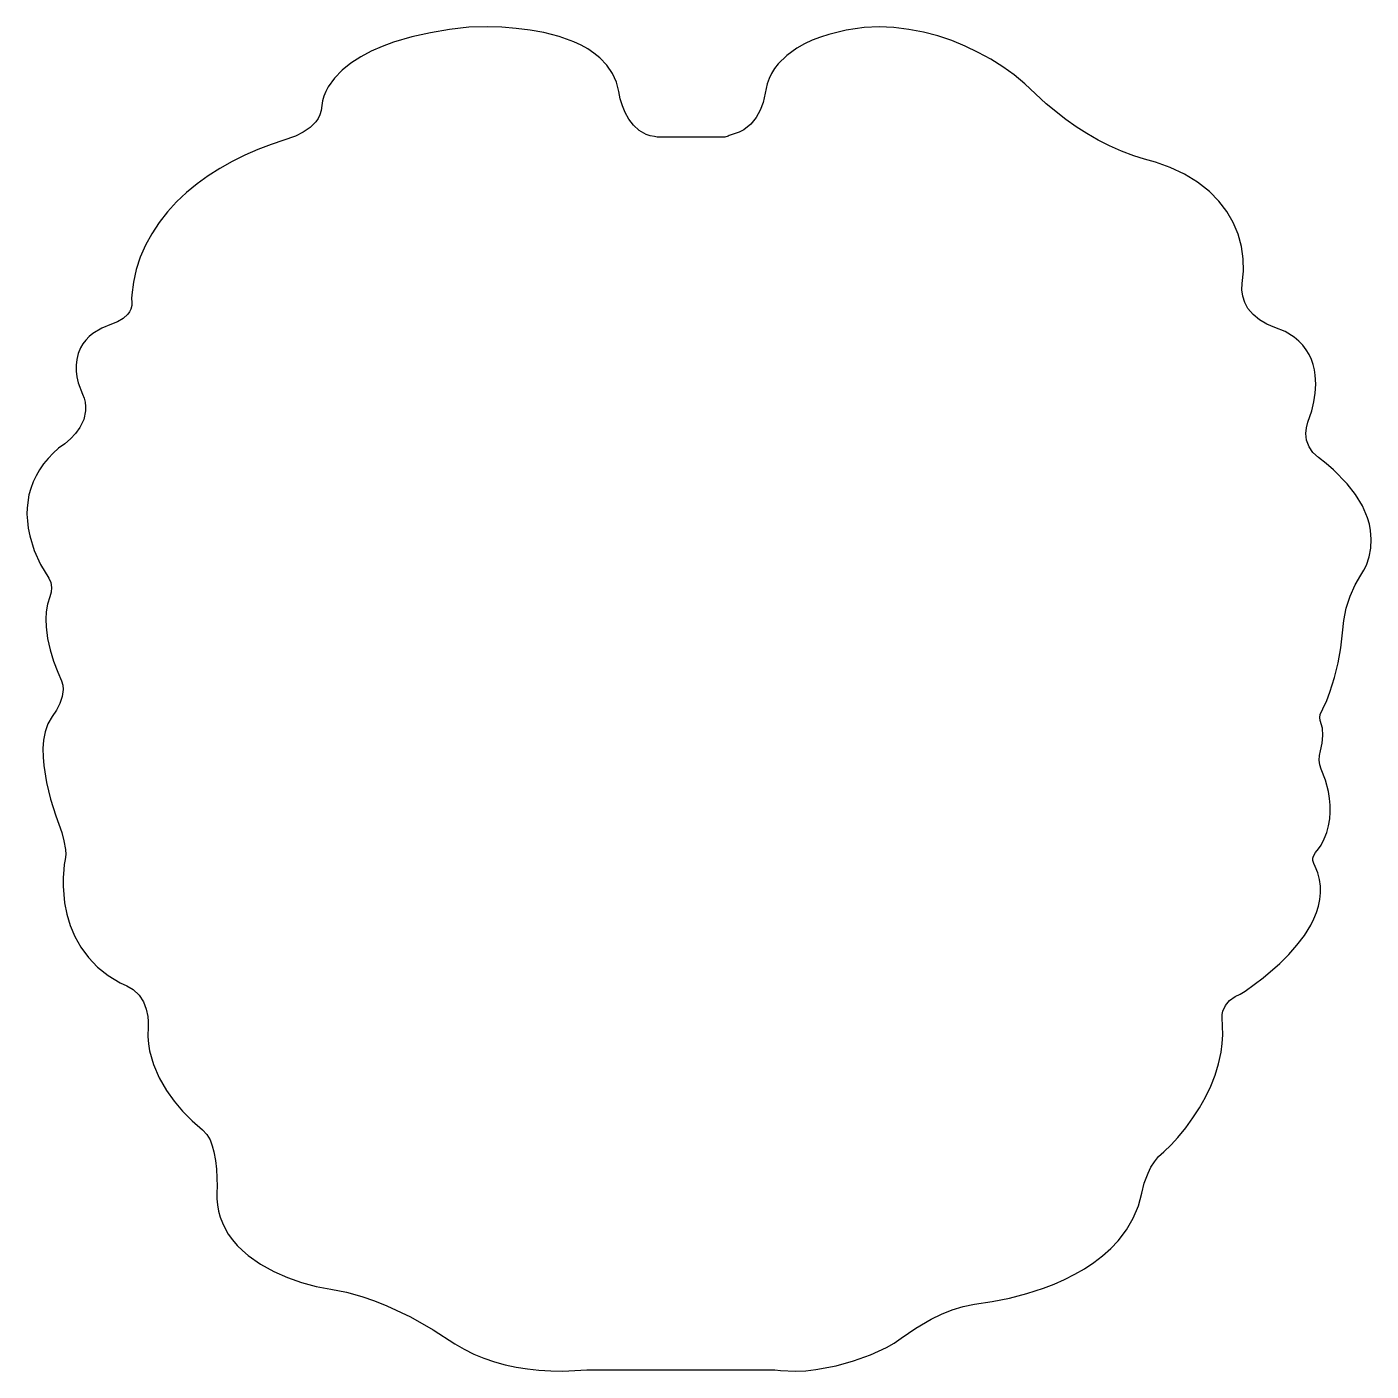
# Model space of a CAD drawing. Extents: x 0 to 100, y 0 to 100.
import ezdxf

# ---------------------------------------------------------------- set-up
doc = ezdxf.new("R2010")
doc.units = 0
doc.layers.add('Whole-Brain-Background', color=7, linetype='CONTINUOUS')

msp = doc.modelspace()

# ---------------------------------------------------------------- linework, layer by layer
at = {"layer": 'Whole-Brain-Background', "color": 1}
msp.add_lwpolyline([(34.287663, 99.992062), (32.881039, 99.964155), (31.455098, 99.795057), (30.042123, 99.557562), (28.650581, 99.244159), (27.288674, 98.847349), (26.44372, 98.539307), (25.62483, 98.182957), (24.843143, 97.772236), (24.109798, 97.301089), (23.460756, 96.777494), (22.888845, 96.190395), (22.424309, 95.541564), (22.24176, 95.194592), (22.097367, 94.832828), (22.006635, 94.488289), (21.962182, 94.136448), (21.912966, 93.785506), (21.807972, 93.443667), (21.676623, 93.184066), (21.509765, 92.942563), (21.086878, 92.513934), (20.574, 92.157648), (20.005873, 91.873624), (18.193455, 91.251412), (17.20289, 90.867104), (16.233388, 90.441994), (15.290241, 89.97521), (14.378713, 89.465772), (13.504124, 88.91278), (12.671712, 88.315308), (11.886797, 87.672405), (11.154616, 86.983143), (10.467286, 86.234213), (9.848011, 85.442021), (9.301476, 84.611541), (8.832416, 83.747668), (8.445541, 82.855403), (8.145614, 81.939642), (7.93732, 81.005359), (7.825393, 80.057501), (7.809332, 79.794778), (7.819281, 79.530678), (7.814095, 79.268087), (7.752522, 79.009942), (7.658509, 78.805589), (7.530071, 78.619257), (7.189131, 78.300041), (6.767832, 78.051156), (6.30446, 77.871438), (5.583764, 77.585245), (4.933716, 77.19284), (4.646861, 76.958588), (4.391652, 76.699913), (4.172773, 76.417582), (3.994881, 76.112231), (3.825853, 75.695086), (3.720145, 75.266934), (3.673125, 74.831743), (3.680058, 74.393535), (3.736312, 73.956201), (3.837178, 73.523735), (4.154039, 72.689445), (4.274169, 72.384623), (4.350401, 72.070541), (4.383952, 71.751695), (4.376093, 71.431262), (4.241014, 70.800186), (3.955085, 70.207213), (3.638489, 69.764005), (3.259261, 69.359957), (2.832564, 68.990573), (2.373664, 68.650559), (1.969921, 68.28726), (1.598791, 67.899089), (1.262338, 67.488691), (0.962632, 67.057919), (0.701739, 66.609419), (0.481725, 66.145571), (0.304661, 65.668494), (0.17261, 65.180303), (0.034047, 64.223502), (0.017652, 63.741662), (0.053746, 63.26035), (0.12376, 62.699923), (0.233534, 62.144259), (0.566641, 61.054098), (1.041626, 60.002041), (1.647043, 59.000522), (1.795165, 58.663419), (1.851184, 58.306471), (1.821543, 57.946083), (1.712678, 57.597866), (1.545725, 57.054638), (1.458403, 56.498974), (1.43207, 55.937224), (1.448076, 55.376003), (1.562466, 54.513135), (1.749868, 53.659794), (2.003301, 52.818624), (2.315783, 51.992007), (2.588632, 51.368075), (2.685842, 51.047113), (2.716298, 50.715037), (2.645818, 50.180806), (2.475486, 49.66298), (2.22246, 49.168703), (1.903893, 48.704326), (1.581017, 48.148662), (1.375485, 47.554895), (1.259478, 46.940224), (1.205179, 46.321849), (1.217618, 45.68601), (1.268543, 45.052553), (1.471173, 43.79437), (1.783702, 42.550476), (2.176763, 41.324839), (2.609965, 40.088618), (2.776812, 39.459395), (2.891491, 38.821439), (2.909616, 38.446763), (2.861061, 38.074203), (2.798536, 37.701379), (2.774695, 37.325908), (2.720928, 36.708062), (2.722542, 36.089687), (2.827404, 34.854525), (2.995268, 33.998802), (3.24447, 33.157103), (3.584245, 32.340012), (4.023802, 31.557319), (4.599285, 30.780182), (5.280953, 30.06708), (6.064943, 29.437062), (6.947364, 28.908652), (7.452728, 28.675538), (7.919962, 28.392943), (8.359519, 27.973019), (8.680878, 27.483241), (8.89428, 26.94848), (9.009911, 26.394403), (9.044362, 26.021314), (9.034651, 25.646902), (9.024887, 24.897285), (9.063837, 24.371256), (9.146578, 23.850254), (9.431475, 22.827038), (9.855738, 21.837426), (10.395446, 20.890945), (10.963812, 20.098726), (11.599889, 19.344081), (12.302751, 18.634418), (13.071447, 17.976353), (13.405665, 17.619934), (13.640711, 17.210859), (13.804844, 16.772414), (13.926243, 16.327618), (14.049389, 15.688339), (14.114164, 15.043768), (14.17534, 13.749864), (14.136126, 13.293426), (14.138772, 12.835929), (14.18259, 12.379755), (14.266892, 11.92755), (14.390991, 11.482225), (14.554144, 11.045896), (14.755718, 10.621739), (14.994971, 10.21187), (15.309133, 9.779246), (15.662536, 9.371229), (16.051369, 8.987556), (16.471795, 8.628227), (17.392134, 7.982068), (18.392938, 7.431961), (19.399484, 6.992457), (20.443498, 6.619897), (21.520402, 6.32513), (22.625539, 6.118741), (23.790661, 5.882186), (24.928397, 5.562283), (25.86239, 5.236293), (26.77614, 4.872994), (28.543417, 4.045584), (30.229726, 3.100425), (31.834802, 2.059216), (32.527001, 1.64723), (33.254392, 1.286049), (34.011948, 0.973818), (34.79517, 0.709216), (35.598767, 0.490919), (36.41771, 0.31734), (37.247502, 0.186892), (38.083115, 0.098514), (38.979587, 0.037127), (39.878176, 0.021251), (41.672707, 0.11148), (55.643961, 0.11148), (56.057005, 0.055649), (57.181034, 0.020986), (57.946263, 0.0448), (58.703819, 0.133707), (60.197498, 0.425827), (61.493519, 0.77616), (62.753554, 1.219633), (63.94638, 1.776092), (64.50813, 2.10314), (65.041568, 2.466438), (66.125642, 3.210235), (67.276132, 3.878884), (68.035805, 4.249062), (68.824054, 4.575052), (69.641939, 4.83595), (70.491576, 5.011381), (71.804796, 5.194221), (73.101082, 5.454589), (74.373818, 5.788517), (75.618771, 6.191771), (76.413635, 6.498709), (77.192094, 6.84084), (77.947533, 7.218956), (78.674131, 7.635704), (79.366065, 8.091878), (80.016722, 8.589066), (80.620543, 9.128589), (81.170916, 9.712037), (81.792995, 10.5241), (82.297856, 11.393847), (82.678883, 12.308577), (82.927344, 13.256381), (83.120239, 14.010233), (83.404951, 14.74318), (83.619014, 15.178186), (83.876207, 15.597316), (84.187379, 15.987075), (84.562585, 16.333439), (85.115074, 16.843856), (85.618347, 17.390259), (86.201266, 18.105479), (86.741318, 18.845571), (87.234537, 19.609742), (87.676422, 20.396933), (88.061418, 21.204234), (88.385291, 22.030586), (88.643807, 22.873343), (88.83141, 23.732506), (88.918729, 24.376283), (88.953392, 25.023764), (88.922433, 26.321108), (88.923492, 26.553164), (88.96424, 26.780987), (89.15396, 27.211494), (89.468043, 27.586171), (89.885585, 27.877233), (90.255763, 28.064307), (90.611653, 28.270432), (91.955567, 29.257927), (93.206076, 30.331946), (93.863877, 30.995568), (94.477489, 31.690678), (95.02839, 32.421774), (95.500705, 33.193353), (95.732761, 33.650321), (95.924862, 34.122636), (96.074362, 34.606857), (96.175176, 35.099546), (96.224127, 35.596469), (96.216983, 36.094186), (96.149245, 36.588727), (96.016944, 37.077711), (95.825901, 37.541294), (95.7235, 37.769646), (95.652587, 38.006994), (95.65682, 38.169724), (95.698628, 38.321077), (95.861358, 38.60129), (96.072775, 38.866421), (96.264082, 39.136051), (96.505928, 39.603867), (96.69406, 40.087031), (96.829801, 40.58316), (96.916326, 41.087491), (96.955487, 41.597115), (96.949931, 42.108326), (96.901773, 42.61795), (96.813925, 43.121223), (96.589543, 43.962128), (96.280487, 44.783188), (96.174647, 45.119762), (96.13575, 45.466391), (96.153478, 45.81593), (96.215395, 46.159913), (96.347696, 46.716106), (96.409349, 47.283942), (96.370981, 47.849397), (96.203488, 48.398182), (96.164856, 48.624681), (96.200048, 48.850387), (96.388445, 49.280894), (96.685329, 49.891331), (96.92347, 50.521349), (97.264013, 51.605952), (97.540522, 52.704845), (97.740562, 53.814851), (97.851695, 54.933853), (97.958065, 55.848847), (98.143551, 56.755373), (98.419531, 57.643907), (98.796324, 58.505451), (99.235563, 59.226227), (99.458887, 59.585028), (99.641198, 59.960763), (99.853145, 60.589193), (99.963219, 61.235086), (99.989679, 61.888918), (99.950783, 62.541956), (99.860024, 63.012947), (99.726136, 63.474943), (99.343521, 64.367445), (98.831516, 65.213378), (98.216052, 66.006126), (97.202626, 67.040191), (96.650137, 67.521502), (96.065631, 67.974765), (95.663435, 68.338064), (95.373432, 68.771482), (95.194825, 69.249618), (95.126029, 69.746276), (95.172069, 70.181811), (95.291934, 70.606762), (95.581409, 71.447138), (95.738847, 72.098853), (95.839131, 72.758771), (95.875911, 73.423187), (95.840719, 74.088423), (95.784359, 74.484823), (95.688308, 74.876037), (95.551773, 75.259498), (95.375548, 75.629544), (95.159633, 75.983529), (94.903234, 76.316875), (94.607144, 76.624898), (94.270306, 76.903974), (93.593718, 77.33292), (92.831929, 77.640414), (92.233399, 77.880726), (91.688319, 78.200101), (91.213887, 78.592876), (90.828891, 79.052834), (90.598423, 79.490538), (90.452098, 79.953592), (90.386476, 80.431119), (90.399442, 80.910711), (90.497609, 81.828033), (90.478823, 82.751574), (90.345199, 83.669928), (90.096473, 84.569681), (89.733703, 85.438925), (89.257684, 86.265807), (88.669738, 87.037915), (87.969337, 87.742815), (87.08292, 88.437925), (86.10204, 89.03275), (85.049453, 89.53044), (83.944475, 89.936128), (83.137703, 90.160934), (82.335694, 90.395054), (81.422552, 90.74028), (80.538252, 91.13459), (79.683588, 91.572851), (78.8575, 92.05141), (78.060254, 92.565108), (77.290791, 93.110321), (75.833363, 94.275708), (75.03744, 95.02043), (74.243104, 95.766158), (73.43845, 96.413719), (72.591988, 97.020954), (71.703983, 97.58375), (70.777347, 98.097967), (69.805992, 98.560504), (68.797594, 98.967743), (67.758237, 99.314517), (66.692685, 99.595657), (65.606758, 99.805995), (64.506013, 99.939846), (63.396007, 99.992043), (62.281768, 99.957934), (60.960875, 99.75018), (59.665648, 99.436999), (59.037218, 99.233895), (58.427045, 98.99565), (57.838306, 98.719678), (57.275497, 98.403913), (56.529319, 97.87161), (55.89401, 97.242135), (55.627026, 96.894845), (55.398939, 96.528451), (55.212924, 96.144989), (55.073479, 95.745493), (54.925566, 95.053506), (54.770509, 94.363556), (54.558563, 93.788364), (54.257975, 93.24159), (53.854192, 92.750118), (53.335308, 92.342366), (52.989208, 92.170269), (52.616119, 92.041567), (52.247529, 91.906699), (52.169471, 91.862246), (51.91413, 91.800753), (46.881663, 91.800753), (46.68427, 91.841581), (46.373627, 91.899687), (46.083359, 91.997167), (45.565533, 92.290081), (45.133702, 92.680052), (44.790513, 93.126859), (44.521678, 93.615711), (44.309202, 94.124594), (44.151764, 94.648056), (44.047511, 95.180621), (43.871286, 95.875042), (43.571492, 96.537659), (43.15342, 97.151483), (42.623158, 97.699513), (42.191327, 98.049664), (41.724569, 98.360815), (41.227911, 98.635733), (40.70638, 98.877185), (39.609076, 99.270752), (38.47261, 99.563635), (37.439074, 99.746398), (36.39469, 99.877584), (35.342896, 99.958902), (34.287663, 99.992062)], close=True, dxfattribs=at)

doc.saveas('drawing.dxf')
